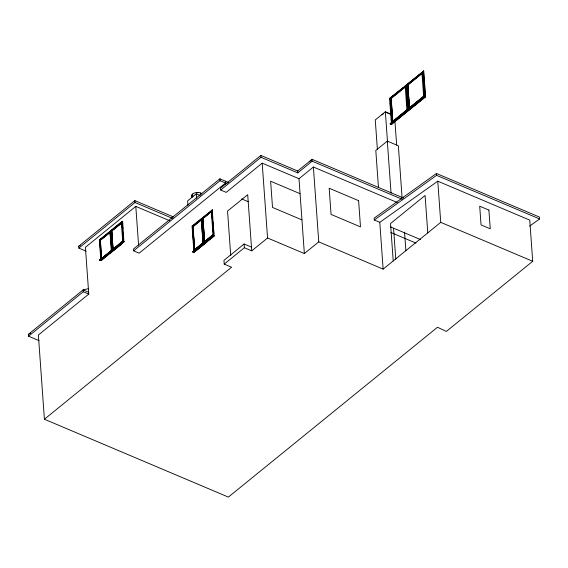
<?xml version="1.0" encoding="UTF-8"?>
<svg xmlns="http://www.w3.org/2000/svg" width="568" height="568" viewBox="0 0 568 568"><rect width="100%" height="100%" fill="white"/><g stroke="black" fill="none" stroke-linecap="round" stroke-linejoin="round"><path stroke-width="0.85" d="M423.217 72.356L422.677 72.065L424.41 96.24L424.963 96.453L424.836 94.721M405.247 86.925L390.961 98.52L392.602 121.367L406.88 109.773L405.247 86.925L390.961 98.52M421.974 73.336L423.643 96.233L409.336 107.778L407.696 84.93L421.974 73.336L422.336 73.726M194.49 249.735L202.996 242.82L201.335 219.745L192.836 226.646L194.49 249.735L203.067 242.848L201.335 219.745M193.013 252.085L193.915 252.022L214.072 235.649L213.106 235.5L193.013 252.085L192.708 251.539M213.646 236.132L193.929 252.22L214.342 235.961L212.865 235.166L213.163 235.72M309.588 161.809L312.052 159.31L403.514 198.019M390.543 124.165L424.346 96.446L390.543 124.165L390.152 123.71L391.693 124.044M391.373 123.05L389.605 98.413L423.728 71.014L425.581 96.908L391.466 124.3L425.553 96.539L424.104 96.12L390.173 124.009M204.615 241.535L202.946 218.637L211.296 211.651L202.797 218.559L204.452 241.649L212.957 234.733L213.341 234.896M392.602 121.367L391.167 98.562L391.551 98.725M409.336 107.778L407.895 84.973L422.017 73.591M86.158 251.191L78.853 248.095L78.718 246.228L134.864 200.625L173.645 217.04M78.853 248.095L134.999 202.499L134.864 200.625M169.697 220.739L135.802 206.39L85.406 247.314L88.764 294.096L38.375 335.021L44.41 419.227L228.371 497.092L437.502 327.246L446.327 331.442L532.713 261.287L529.759 220.121L437.779 181.185L379.786 222.344L374.269 220.008L374.135 218.133L436.444 173.474L539.465 217.075L539.6 218.95L529.575 226.135M101.132 259.469L99.712 240.051L110.561 231.29L110.966 231.467M112.478 250.112L111.094 230.807L121.942 222.045L122.347 222.223M112.755 249.146L111.434 230.757L122.227 222.308M109.972 232.284L100.422 240.221L101.566 258.412L100.259 240.172L109.972 232.284L111.662 250.701M121.353 223.039L111.804 230.977L112.947 249.167L111.64 230.927L121.353 223.039L122.731 241.329L113.117 249.068M109.979 232.461L100.259 240.172M121.431 223.245L111.64 230.927M99.932 260.442L123.206 241.4L121.942 222.045L123.348 241.464L99.563 260.286L122.674 241.279L124.129 241.741M101.736 258.312L111.349 250.566L110.05 232.489M99.563 260.286L122.581 241.343L123.043 241.464M99.549 260.052L100.834 260.343L123.874 241.634M100.827 260.534L123.881 241.769L122.603 241.577M100.834 260.343L101.111 260.74L123.895 241.925L122.667 221.357M109.922 253.591L111.278 252.49M112.634 251.39L121.438 244.233M200.22 195.52L196.279 193.851L187.639 200.866L187.958 205.275M39.1 340.665L28.535 336.192L28.4 334.325L83.113 289.893L88.374 288.679M228.627 182.513L219.88 178.813L133.501 248.969L133.636 250.836L139.153 253.172L225.539 183.017M28.535 336.192L83.24 291.76L83.113 289.893L88.629 292.229M133.636 250.836L220.015 180.681L219.88 178.813M220.689 190.039L260.996 157.3L297.795 172.871L312.187 161.177L312.052 159.31L297.66 170.996L260.868 155.426L220.554 188.164L220.689 190.039L226.206 192.374L262.196 163.144L298.995 178.714L313.387 167.02L397.316 202.542M193.873 251.375L192.055 226.05L212.468 209.791M194.142 250.893L192.346 226.334L201.846 218.652L202.286 218.985M204.516 242.976L204.104 242.806L202.3 218.24L211.8 210.565L212.212 210.742M195.058 249.977L194.632 249.615L192.992 226.724L201.427 219.965M204.452 241.649L213.028 234.761L211.296 211.651M192.623 251.631L212.865 235.166M192.644 251.936L213.44 235.06L211.8 210.565L213.589 235.116M192.95 251.865L213.561 235.116L213.973 235.294M214.058 235.479L194.164 251.958M196.876 250.147L198.892 248.514M200.234 247.421L206.951 241.961M402.733 88.068L389.605 98.413M404.764 86.414L406.12 85.321M407.469 84.22L423.728 71.014M392.339 122.951L391.927 122.78L390.173 98.463L406.077 85.583L406.489 85.754M390.493 100.259L390.365 98.534L406.106 86.066M421.463 73.279L407.583 84.866M390.713 114.04L385.345 111.768L375.27 119.954L377.379 149.405M382.03 114.913L383.393 113.813M390.152 123.71L424.104 96.12M395.335 119.855L391.927 122.78M397.387 118.187L398.764 117.072M400.816 115.403L402.194 114.289M403.564 113.174L404.934 112.059M406.305 110.945L407.817 109.865L406.077 85.583L407.675 109.83M412.751 105.712L414.122 104.597M415.492 103.483L416.862 102.368M418.921 100.699L420.292 99.585M421.662 98.47L423.721 96.801M391.437 123.93L392.793 122.837M394.142 121.737L395.498 120.636M397.529 118.982L398.885 117.881M400.241 116.781L401.597 115.68M402.953 114.58L404.302 113.486M406.333 111.832L413.788 105.783M415.819 104.136L417.175 103.035M418.524 101.935L419.88 100.834M421.236 99.734L422.592 98.633M390.486 123.945L391.451 124.101L425.311 96.603L425.581 96.908M251.461 247.108L244.098 243.999L223.948 260.364L224.211 264.113L231.574 267.223L44.41 419.227M224.211 264.113L244.368 247.74L244.098 243.999M244.368 247.74L251.731 250.857L267.563 237.992L262.196 163.144M402.087 197.799L398.36 145.784L387.319 141.112L375.803 150.463L378.458 187.49M267.563 237.992L304.356 253.562L318.754 241.876L313.387 167.02M318.754 241.876L383.144 269.125L440.732 222.358L437.779 181.185M374.269 220.008L436.579 175.342L436.444 173.474M78.718 246.228L80.258 245.369M423.572 96.205L423.984 96.382M28.4 334.325L30.779 333.153M424.346 96.446L425.311 96.603M202.3 218.24L202.755 218.424M192.346 226.334L192.793 226.511M99.876 260.265L100.848 260.478M123.206 241.4L123.739 241.62M111.946 250.687L110.561 231.29L111.946 250.687L112.357 250.864M424.793 96.418L422.812 71.994L406.901 84.873L408.633 109.049M424.033 96.51L424.402 96.666M390.18 98.491L390.592 98.662M409.521 107.615L407.916 84.987M386.197 112.485L390.812 114.438M392.786 121.204L391.238 98.591M436.579 175.342L539.6 218.95M312.187 161.177L402.016 199.198M440.732 222.358L532.713 261.287M390.372 226.824L420.49 239.568M300.067 193.688L270.631 181.227L272.512 207.426L301.942 219.88M390.77 232.433L416.01 243.118M220.015 180.681L227.157 183.705M241.67 198.921L248.188 201.675M212.098 210.834L202.882 218.325M203.337 218.801L202.797 218.559M202.002 219.035L192.531 226.412L194.277 250.8M192.836 226.646L193.383 226.888M134.999 202.499L172.452 218.346M204.586 241.528L203.024 218.666M111.129 230.828L111.541 231.006M110.689 231.68L99.897 240.122L101.281 259.391M99.748 240.072L100.16 240.25M99.634 240.065L122.411 221.25L99.357 239.952L100.856 260.634M113.096 249.061L111.825 230.984M83.24 291.76L88.764 294.096M423.472 70.908L425.297 96.432M423.721 79.108L423.827 80.968M424.275 86.911L424.388 88.729M423.558 79.186L423.685 80.904M424.118 86.939L424.239 88.665M427.775 232.88L425.091 195.456L390.535 223.515L393.219 260.939M407.391 85.619L407.575 88.203M407.945 93.372L408.129 95.957M408.498 101.132L408.747 104.576M406.667 88.523L406.865 90.958M407.299 97.029L407.412 98.867M407.86 104.839L407.966 106.621M405.85 85.96L406.099 89.403M406.404 93.713L406.652 97.156M406.958 101.466L407.27 105.776M404.551 232.177L405.879 250.687M394.916 120.863L396.656 145.11M390.677 102.843L391.047 108.012M391.231 110.597L391.664 116.625M391.785 118.35L392.097 122.66M390.18 102.922L390.493 107.317M390.748 110.838L391.061 115.24M391.316 118.762L391.721 124.413M385.345 111.768L387.518 142.085M387.319 141.112L391.047 193.127M393.574 228.386L395.79 259.242M379.786 222.344L383.144 269.125M298.995 178.714L304.356 253.562M297.66 170.996L297.795 172.871M260.868 155.426L260.996 157.3M251.731 250.857L247.705 194.718L227.548 211.083L230.743 255.621M225.404 181.149L225.652 184.636M212.212 209.677L214.086 235.876M212.432 213.511L212.652 216.877M213.028 222.138L213.284 225.645M213.596 230.033L213.845 233.54M212.283 213.447L212.411 215.194M212.908 222.159L213.035 223.906M213.469 229.997L213.596 231.744M200.809 193.028L200.916 194.526M202.684 219.085L204.31 241.734M202.258 218.829L202.442 221.456M202.783 225.957L203.01 229.351M203.387 234.612L203.635 238.12M196.279 193.851L196.592 198.26M192.609 194L192.822 196.997M193.013 226.731L194.703 249.643M135.802 206.39L138.578 245.135M122.667 226.632L122.809 228.499M123.235 234.563L123.377 236.38M122.539 226.689L122.667 228.435M123.107 234.57L123.228 236.316M111.349 236.757L111.491 238.617M111.917 244.687L112.059 246.498M191.892 195.747A5.375 3.216 -4.1 0 1 192.268 194.916M196.556 192.786A5.375 3.216 -4.1 0 1 197.962 192.729M191.792 197.508A5.85 3.493 -4.1 0 1 194.334 193.035A5.85 3.493 -4.1 0 1 201.874 193.631M201.846 218.652L203.6 243.21L201.846 218.652M488.906 210.082L479.711 206.191L481.046 224.907L490.248 228.797L488.906 210.082M358.614 200.681L329.177 188.221L331.059 214.42L360.488 226.88L358.614 200.681"/></g></svg>
